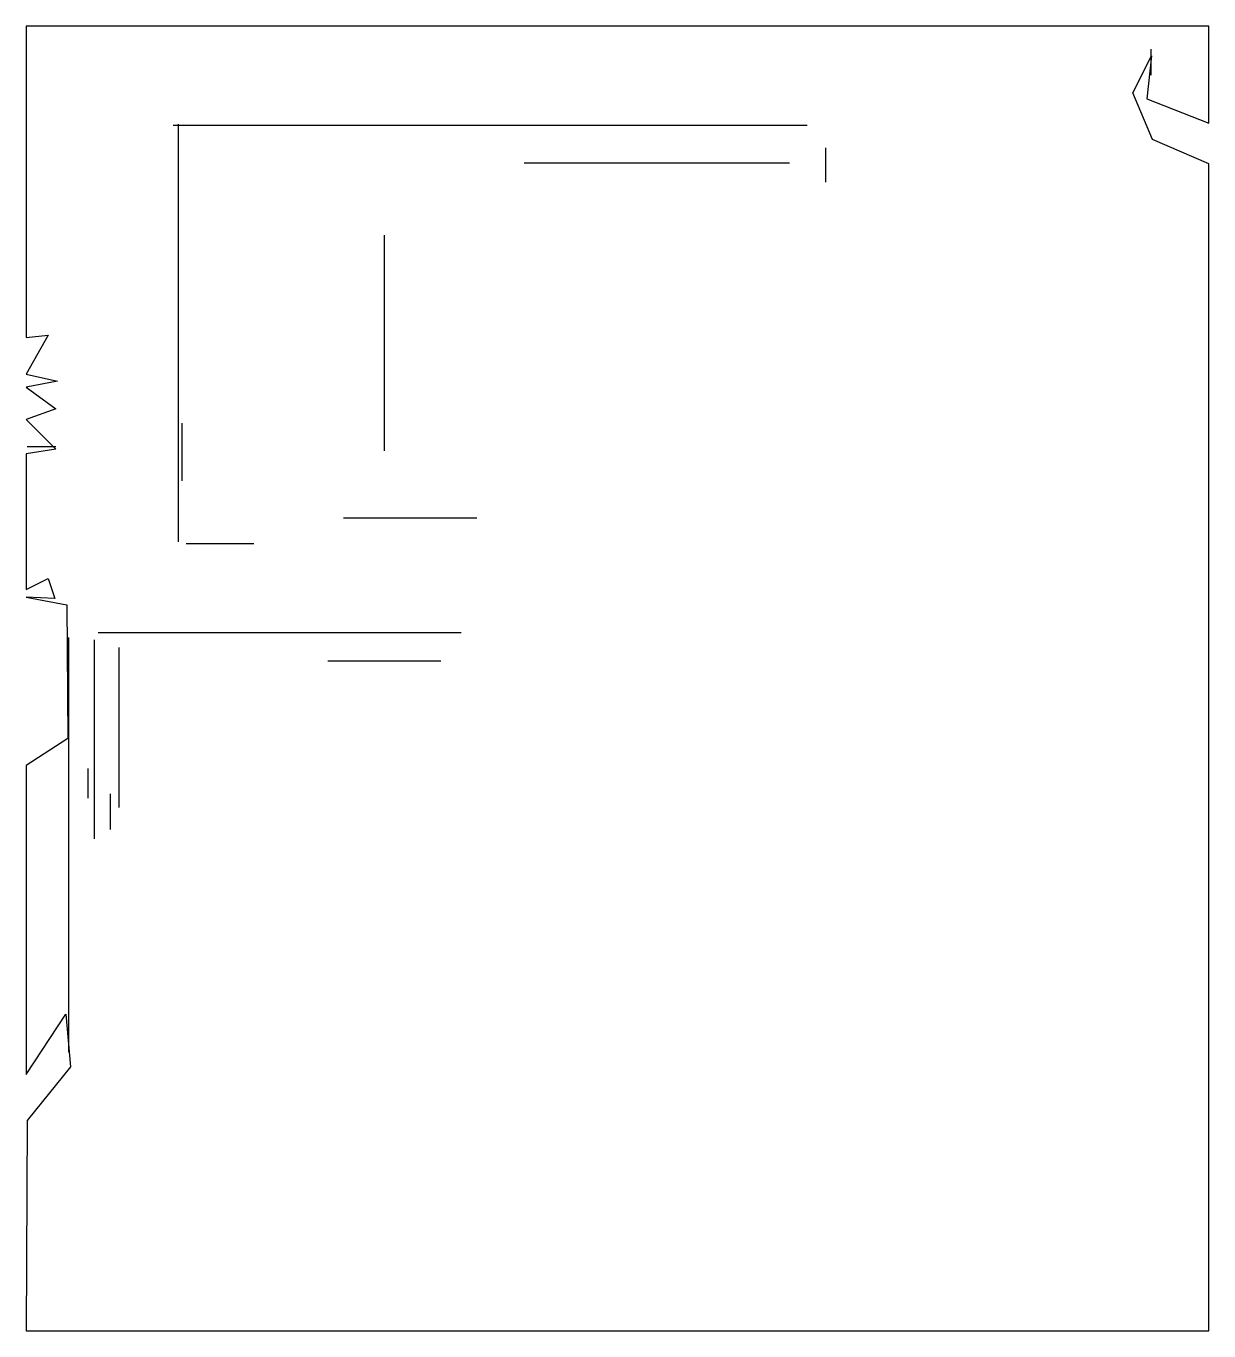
# Model space of a CAD drawing. Header units: metres. Extents: x 0 to 232, y -27 to 229.
import ezdxf

# ---------------------------------------------------------------- set-up
doc = ezdxf.new("R2010")
doc.units = ezdxf.units.M
doc.layers.add('CUT', color=1, linetype='Continuous')
doc.layers.add('SCORE', color=3, linetype='Continuous')

msp = doc.modelspace()

# ---------------------------------------------------------------- linework, layer by layer
at = {"layer": 'CUT'}
for p, q in [((0, 228.56), (0, 167.56)), ((231.56, 228.56), (0, 228.56)), ((231.56, 209.53), (231.56, 228.56)), ((216.7, 215.52), (220.33, 222.71)), ((220.33, 222.71), (219.42, 214.32)), ((220.51, 206.38), (216.7, 215.52)), ((219.42, 214.32), (231.56, 209.53)), ((231.56, 201.58), (220.51, 206.38)), ((231.56, -26.98), (231.56, 201.58)), ((0, 167.56), (4.35, 168.01)), ((4.35, 168.01), (0, 160.37)), ((0, 160.37), (6.16, 159.02)), ((6.16, 159.02), (0, 157.82)), ((0, 157.82), (5.8, 153.62)), ((5.8, 153.62), (0, 151.52)), ((0, 151.52), (5.8, 145.68)), ((5.8, 145.68), (0, 144.78)), ((0, 144.78), (0, 118.25)), ((0, 118.25), (4.35, 120.35)), ((4.35, 120.35), (5.62, 116.45)), ((5.62, 116.45), (0, 116.75)), ((0, 116.75), (7.97, 115.25)), ((7.97, 115.25), (8.15, 89.03)), ((8.15, 89.03), (0, 83.78)), ((0, 83.78), (0, 23.23)), ((0, 23.23), (7.79, 35.07)), ((7.79, 35.07), (8.7, 24.73)), ((8.7, 24.73), (0.18, 14.24)), ((0.18, 14.24), (0, -26.98)), ((0, -26.98), (231.56, -26.98))]:
    msp.add_line(p, q, dxfattribs=at)
at = {"layer": 'SCORE'}
for p, q in [((220.24, 218.97), (220.24, 224.06)), ((28.81, 209.13), (152.92, 209.13)), ((29.83, 127.54), (29.83, 209.38)), ((156.55, 197.99), (156.55, 204.73)), ((97.48, 201.77), (149.48, 201.77)), ((70.18, 145.38), (70.18, 187.64)), ((30.53, 139.53), (30.53, 150.77)), ((0.18, 146.2), (5.8, 146.2)), ((62.15, 132.27), (88.24, 132.27)), ((31.35, 127.24), (44.57, 127.24)), ((8.39, 27.58), (8.39, 108.81)), ((13.38, 69.39), (13.38, 108.36)), ((14.13, 109.79), (85.16, 109.79)), ((18.25, 75.54), (18.25, 106.86)), ((59.07, 104.28), (81.17, 104.28)), ((12.14, 77.34), (12.14, 83.18)), ((16.49, 71.19), (16.49, 78.23))]:
    msp.add_line(p, q, dxfattribs=at)

doc.saveas('drawing.dxf')
